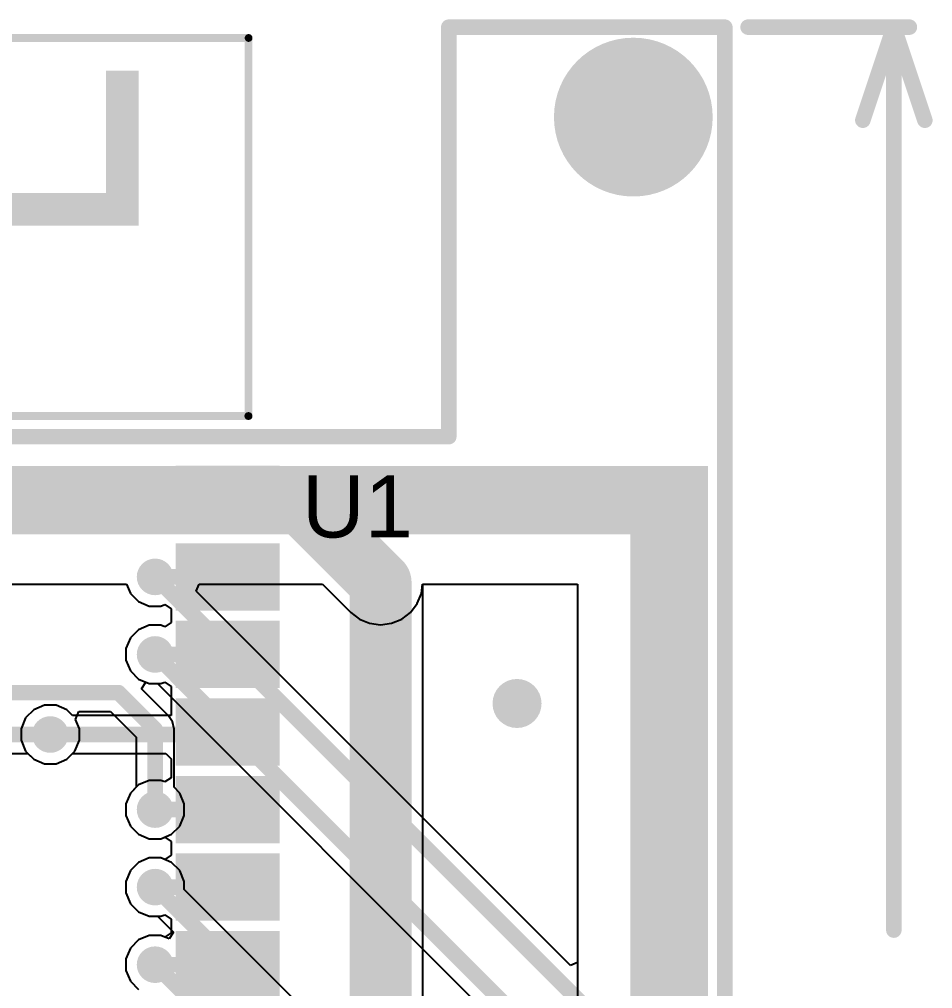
# Model space of a CAD drawing. Header units: millimetres. Extents: x -0.06 to 2.07, y -0.2 to 1.65.
# Drawn here: x 1.451 to 2.04, y 1.025 to 1.65 of the extents above; entities that cross this region are included whole.
import ezdxf

# ---------------------------------------------------------------- set-up
doc = ezdxf.new("R2010")
doc.units = ezdxf.units.MM
doc.header["$MEASUREMENT"] = 0
for name, color, linetype in [('BottomLayer', 5, 'Continuous'), ('BottomSolder', 6, 'Continuous'), ('Mechanical1', 6, 'Continuous'), ('Mechanical2', 216, 'Continuous'), ('MultiLayer', 9, 'Continuous'), ('PadHoleLayer', 156, 'Continuous'), ('TopLayer', 1, 'Continuous'), ('TopOverlay', 2, 'Continuous'), ('TopPaste', 8, 'Continuous'), ('TopSolder', 216, 'Continuous'), ('ViaHoleLayer', 16, 'Continuous')]:
    doc.layers.add(name, color=color, linetype=linetype)
doc.styles.add('Arial', font='arial.ttf', dxfattribs={"height": 0.2})

# ---------------------------------------------------------------- blocks, each defined once
blk = doc.blocks.new('41_SMD_M______5')
at = {"layer": 'TopLayer'}
for points in [[(0.31496, 0.36732), (0.37402, 0.36732), (0.37402, 0.33189), (0.31496, 0.33189)], [(0.31496, 0.31732), (0.37402, 0.31732), (0.37402, 0.28189), (0.31496, 0.28189)], [(0.31496, 0.26732), (0.37402, 0.26732), (0.37402, 0.23189), (0.31496, 0.23189)], [(0.31496, 0.21732), (0.37402, 0.21732), (0.37402, 0.18189), (0.31496, 0.18189)], [(0.31496, 0.16732), (0.37402, 0.16732), (0.37402, 0.13189), (0.31496, 0.13189)], [(0.31496, 0.11732), (0.37402, 0.11732), (0.37402, 0.08189), (0.31496, 0.08189)], [(0.31496, 0.06732), (0.37402, 0.06732), (0.37402, 0.03189), (0.31496, 0.03189)]]:
    blk.add_hatch(color=1, dxfattribs=at).paths.add_polyline_path(points)
at = {"layer": 'TopOverlay'}
for points in [[(0.287, 0.526), (0.287, 0.626), (0.266, 0.626), (0.266, 0.526)], [(0.187, 0.526), (0.287, 0.526), (0.287, 0.547), (0.187, 0.547)]]:
    blk.add_hatch(color=2, dxfattribs=at).paths.add_polyline_path(points)
at = {"layer": 'TopPaste'}
for points in [[(0.31496, 0.36732), (0.37402, 0.36732), (0.37402, 0.33189), (0.31496, 0.33189)], [(0.31496, 0.31732), (0.37402, 0.31732), (0.37402, 0.28189), (0.31496, 0.28189)], [(0.31496, 0.26732), (0.37402, 0.26732), (0.37402, 0.23189), (0.31496, 0.23189)], [(0.31496, 0.21732), (0.37402, 0.21732), (0.37402, 0.18189), (0.31496, 0.18189)], [(0.31496, 0.16732), (0.37402, 0.16732), (0.37402, 0.13189), (0.31496, 0.13189)], [(0.31496, 0.11732), (0.37402, 0.11732), (0.37402, 0.08189), (0.31496, 0.08189)], [(0.31496, 0.06732), (0.37402, 0.06732), (0.37402, 0.03189), (0.31496, 0.03189)]]:
    blk.add_hatch(color=8, dxfattribs=at).paths.add_polyline_path(points)
at = {"layer": 'TopSolder'}
for points in [[(0.31096, 0.37132), (0.37802, 0.37132), (0.37802, 0.32789), (0.31096, 0.32789)], [(0.31096, 0.32132), (0.37802, 0.32132), (0.37802, 0.27789), (0.31096, 0.27789)], [(0.31096, 0.27132), (0.37802, 0.27132), (0.37802, 0.22789), (0.31096, 0.22789)], [(0.31096, 0.22132), (0.37802, 0.22132), (0.37802, 0.17789), (0.31096, 0.17789)], [(0.31096, 0.17132), (0.37802, 0.17132), (0.37802, 0.12789), (0.31096, 0.12789)], [(0.31096, 0.12132), (0.37802, 0.12132), (0.37802, 0.07789), (0.31096, 0.07789)], [(0.31096, 0.07132), (0.37802, 0.07132), (0.37802, 0.02789), (0.31096, 0.02789)]]:
    blk.add_hatch(color=216, dxfattribs=at).paths.add_polyline_path(points)
at = {"layer": 'TopOverlay', "const_width": 0.005}
for points in [[(-0.35809, 0.64701), (0.35791, 0.64701)], [(0.35791, 0.40331), (0.35791, 0.64701)], [(-0.35809, 0.40331), (0.35771, 0.40331)]]:
    blk.add_lwpolyline(points, dxfattribs=at)
at = {"layer": 'TopOverlay', "const_width": 0.0025}
for points in [[(0.35666, 0.64701, 1), (0.35916, 0.64701, 1)], [(0.35666, 0.64701, 1), (0.35916, 0.64701, 1)], [(0.35646, 0.40331, 1), (0.35896, 0.40331, 1)], [(0.35666, 0.40331, 1), (0.35916, 0.40331, 1)]]:
    blk.add_lwpolyline(points, format="xyb", close=True, dxfattribs=at)

msp = doc.modelspace()

# ---------------------------------------------------------------- hatches: boundary and pattern name
at = {"layer": 'BottomLayer'}
h = msp.add_hatch(color=5, dxfattribs=at)
edge = h.paths.add_edge_path()
edge.add_arc((1.847, 1.587), 0.04921, 0, 360)
h = msp.add_hatch(color=5, dxfattribs=at)
edge = h.paths.add_edge_path()
edge.add_arc((1.53861, 1.29061), 0.01181, 0, 360)
h = msp.add_hatch(color=5, dxfattribs=at)
edge = h.paths.add_edge_path()
edge.add_arc((1.684, 1.287), 0.01181, 0, 360)
h = msp.add_hatch(color=5, dxfattribs=at)
edge = h.paths.add_edge_path()
edge.add_arc((1.53861, 1.24061), 0.01181, 0, 360)
h = msp.add_hatch(color=5, dxfattribs=at)
edge = h.paths.add_edge_path()
edge.add_arc((1.772, 1.209), 0.01181, 0, 360)
h = msp.add_hatch(color=5, dxfattribs=at)
edge = h.paths.add_edge_path()
edge.add_arc((1.471, 1.189), 0.01181, 0, 360)
h = msp.add_hatch(color=5, dxfattribs=at)
edge = h.paths.add_edge_path()
edge.add_arc((1.53861, 1.14061), 0.01181, 0, 360)
h = msp.add_hatch(color=5, dxfattribs=at)
edge = h.paths.add_edge_path()
edge.add_arc((1.53861, 1.09061), 0.01181, 0, 360)
h = msp.add_hatch(color=5, dxfattribs=at)
edge = h.paths.add_edge_path()
edge.add_arc((1.53861, 1.04061), 0.01181, 0, 360)
at = {"layer": 'BottomSolder'}
h = msp.add_hatch(color=6, dxfattribs=at)
edge = h.paths.add_edge_path()
edge.add_arc((1.847, 1.587), 0.05118, 0, 360)
h = msp.add_hatch(color=6, dxfattribs=at)
edge = h.paths.add_edge_path()
edge.add_arc((1.772, 1.209), 0.01581, 0, 360)
at = {"layer": 'MultiLayer'}
h = msp.add_hatch(color=9, dxfattribs=at)
edge = h.paths.add_edge_path()
edge.add_arc((1.847, 1.587), 0.04921, 0, 360)
at = {"layer": 'PadHoleLayer'}
h = msp.add_hatch(color=156, dxfattribs=at)
edge = h.paths.add_edge_path()
edge.add_arc((1.847, 1.587), 0.04134, 0, 360)
at = {"layer": 'TopLayer'}
h = msp.add_hatch(color=1, dxfattribs=at)
edge = h.paths.add_edge_path()
edge.add_arc((1.847, 1.587), 0.04921, 0, 360)
for points in [[(0.718, 1.318), (1.89511, 1.318), (1.89511, 1.362), (0.718, 1.362)], [(1.84511, 0.556), (1.89511, 0.556), (1.89511, 1.361), (1.84511, 1.361)]]:
    msp.add_hatch(color=1, dxfattribs=at).paths.add_polyline_path(points)
h = msp.add_hatch(color=1, dxfattribs=at)
edge = h.paths.add_edge_path()
edge.add_arc((1.53861, 1.29061), 0.01181, 0, 360)
h = msp.add_hatch(color=1, dxfattribs=at)
edge = h.paths.add_edge_path()
edge.add_arc((1.684, 1.287), 0.01181, 0, 360)
h = msp.add_hatch(color=1, dxfattribs=at)
edge = h.paths.add_edge_path()
edge.add_arc((1.53861, 1.24061), 0.01181, 0, 360)
h = msp.add_hatch(color=1, dxfattribs=at)
edge = h.paths.add_edge_path()
edge.add_arc((1.772, 1.209), 0.01181, 0, 360)
h = msp.add_hatch(color=1, dxfattribs=at)
edge = h.paths.add_edge_path()
edge.add_arc((1.471, 1.189), 0.01181, 0, 360)
h = msp.add_hatch(color=1, dxfattribs=at)
edge = h.paths.add_edge_path()
edge.add_arc((1.53861, 1.14061), 0.01181, 0, 360)
h = msp.add_hatch(color=1, dxfattribs=at)
edge = h.paths.add_edge_path()
edge.add_arc((1.53861, 1.09061), 0.01181, 0, 360)
h = msp.add_hatch(color=1, dxfattribs=at)
edge = h.paths.add_edge_path()
edge.add_arc((1.53861, 1.04061), 0.01181, 0, 360)
at = {"layer": 'TopSolder'}
h = msp.add_hatch(color=216, dxfattribs=at)
edge = h.paths.add_edge_path()
edge.add_arc((1.847, 1.587), 0.05118, 0, 360)
h = msp.add_hatch(color=216, dxfattribs=at)
edge = h.paths.add_edge_path()
edge.add_arc((1.772, 1.209), 0.01581, 0, 360)
at = {"layer": 'ViaHoleLayer'}
h = msp.add_hatch(color=16, dxfattribs=at)
edge = h.paths.add_edge_path()
edge.add_arc((1.53861, 1.29061), 0.00591, 0, 360)
h = msp.add_hatch(color=16, dxfattribs=at)
edge = h.paths.add_edge_path()
edge.add_arc((1.684, 1.287), 0.00591, 0, 360)
h = msp.add_hatch(color=16, dxfattribs=at)
edge = h.paths.add_edge_path()
edge.add_arc((1.53861, 1.24061), 0.00591, 0, 360)
h = msp.add_hatch(color=16, dxfattribs=at)
edge = h.paths.add_edge_path()
edge.add_arc((1.772, 1.209), 0.00591, 0, 360)
h = msp.add_hatch(color=16, dxfattribs=at)
edge = h.paths.add_edge_path()
edge.add_arc((1.471, 1.189), 0.00591, 0, 360)
h = msp.add_hatch(color=16, dxfattribs=at)
edge = h.paths.add_edge_path()
edge.add_arc((1.53861, 1.14061), 0.00591, 0, 360)
h = msp.add_hatch(color=16, dxfattribs=at)
edge = h.paths.add_edge_path()
edge.add_arc((1.53861, 1.09061), 0.00591, 0, 360)
h = msp.add_hatch(color=16, dxfattribs=at)
edge = h.paths.add_edge_path()
edge.add_arc((1.53861, 1.04061), 0.00591, 0, 360)

# ---------------------------------------------------------------- linework, layer by layer
at = {"layer": 'BottomLayer'}
for p, q in [((1.56512, 1.2814), (1.56703, 1.28601)), ((1.8064, 1.04012), (1.56512, 1.2814)), ((1.56703, 1.28601), (1.64647, 1.28601)), ((1.64647, 1.28601), (1.66474, 1.26774)), ((1.7103, 1.27995), (1.7111, 1.28601)), ((1.7111, 1.28601), (1.81101, 1.28601)), ((1.81101, 1.28601), (1.81101, 1.04203)), ((1.70758, 1.27338), (1.7103, 1.27995)), ((1.70326, 1.26774), (1.70758, 1.27338)), ((1.66474, 1.26774), (1.67038, 1.26342)), ((1.67038, 1.26342), (1.67695, 1.26069)), ((1.69105, 1.26069), (1.69762, 1.26342)), ((1.69762, 1.26342), (1.70326, 1.26774)), ((1.67695, 1.26069), (1.684, 1.25977)), ((1.684, 1.25977), (1.69105, 1.26069)), ((1.52984, 1.21847), (1.53267, 1.2227)), ((1.54726, 1.20105), (1.52984, 1.21847)), ((1.53267, 1.2227), (1.53486, 1.2218)), ((1.53486, 1.2218), (1.54011, 1.2218)), ((1.54011, 1.2218), (1.81101, 0.95089)), ((1.48732, 1.19876), (1.48937, 1.20376)), ((1.48937, 1.20376), (1.50993, 1.20376)), ((1.50993, 1.20376), (1.52637, 1.18733)), ((1.54991, 1.19708), (1.54726, 1.20105)), ((1.48981, 1.19274), (1.48732, 1.19876)), ((1.55084, 1.19239), (1.54991, 1.19708)), ((1.48981, 1.18526), (1.48981, 1.19274)), ((1.52637, 1.18733), (1.52637, 1.15497)), ((1.55084, 1.15497), (1.55084, 1.19239)), ((1.48695, 1.17834), (1.48981, 1.18526)), ((1.01407, 1.17676), (1.45663, 1.17676)), ((1.45663, 1.17676), (1.46034, 1.17305)), ((1.48166, 1.17305), (1.48695, 1.17834)), ((1.46034, 1.17305), (1.46726, 1.17019)), ((1.46726, 1.17019), (1.47474, 1.17019)), ((1.47474, 1.17019), (1.48166, 1.17305)), ((1.52266, 1.15126), (1.5198, 1.14435)), ((1.52637, 1.15497), (1.52266, 1.15126)), ((1.55455, 1.15126), (1.55084, 1.15497)), ((1.55742, 1.14435), (1.55455, 1.15126)), ((1.5198, 1.14435), (1.5198, 1.13686)), ((1.55742, 1.13686), (1.55742, 1.14435)), ((1.5198, 1.13686), (1.52266, 1.12995)), ((1.55455, 1.12995), (1.55742, 1.13686)), ((1.52266, 1.12995), (1.52795, 1.12466)), ((1.52795, 1.12466), (1.53486, 1.1218)), ((1.54235, 1.1218), (1.54926, 1.12466)), ((1.54926, 1.12466), (1.55455, 1.12995)), ((1.53486, 1.1218), (1.54235, 1.1218)), ((1.52795, 1.10655), (1.52266, 1.10126)), ((1.53486, 1.10942), (1.52795, 1.10655)), ((1.54235, 1.10942), (1.53486, 1.10942)), ((1.54926, 1.10655), (1.54235, 1.10942)), ((1.55455, 1.10126), (1.54926, 1.10655)), ((1.52266, 1.10126), (1.5198, 1.09435)), ((1.55742, 1.09435), (1.55455, 1.10126)), ((1.5198, 1.09435), (1.5198, 1.08686)), ((1.55742, 1.0891), (1.55742, 1.09435)), ((1.8064, 0.84012), (1.55742, 1.0891)), ((1.5198, 1.08686), (1.52266, 1.07995)), ((1.52266, 1.07995), (1.52795, 1.07466)), ((1.52795, 1.07466), (1.53486, 1.0718)), ((1.53486, 1.0718), (1.54011, 1.0718)), ((1.54011, 1.0718), (1.55043, 1.06148)), ((1.52795, 1.05655), (1.52266, 1.05126)), ((1.53486, 1.05942), (1.52795, 1.05655)), ((1.54235, 1.05942), (1.53486, 1.05942)), ((1.54759, 1.05724), (1.54235, 1.05942)), ((1.55043, 1.06148), (1.54759, 1.05724)), ((1.52266, 1.05126), (1.5198, 1.04435)), ((1.5198, 1.04435), (1.5198, 1.03686)), ((1.81101, 1.04203), (1.8064, 1.04012)), ((1.5198, 1.03686), (1.52266, 1.02995)), ((1.52266, 1.02995), (1.52795, 1.02466))]:
    msp.add_line(p, q, dxfattribs=at)
for points, const_width in [([(1.03, 1.341), (1.63, 1.341)], 0.04), ([(1.63, 1.341), (1.684, 1.287)], 0.04), ([(1.53861, 1.29061), (1.844, 0.98521)], 0.01), ([(1.53861, 1.24061), (1.827, 0.95221)], 0.01), ([(1.006, 1.216), (1.515, 1.216)], 0.01), ([(1.515, 1.216), (1.53861, 1.19239)], 0.01), ([(1.006, 1.189), (1.471, 1.189)], 0.01), ([(1.53861, 1.14061), (1.53861, 1.19239)], 0.01), ([(1.53861, 1.09061), (1.81, 0.81921)], 0.01), ([(1.53861, 1.04061), (1.793, 0.78621)], 0.01)]:
    msp.add_lwpolyline(points, dxfattribs=dict(at, const_width=const_width))
for points, const_width in [([(1.62, 1.341, 1), (1.64, 1.341, 1)], 0.02), ([(1.62, 1.341, 1), (1.64, 1.341, 1)], 0.02), ([(1.674, 1.287, 1), (1.694, 1.287, 1)], 0.02), ([(1.53611, 1.29061, 1), (1.54111, 1.29061, 1)], 0.005), ([(1.53611, 1.24061, 1), (1.54111, 1.24061, 1)], 0.005), ([(1.5125, 1.216, 1), (1.5175, 1.216, 1)], 0.005), ([(1.5125, 1.216, 1), (1.5175, 1.216, 1)], 0.005), ([(1.4685, 1.189, 1), (1.4735, 1.189, 1)], 0.005), ([(1.53611, 1.19239, 1), (1.54111, 1.19239, 1)], 0.005), ([(1.53611, 1.19239, 1), (1.54111, 1.19239, 1)], 0.005), ([(1.53611, 1.14061, 1), (1.54111, 1.14061, 1)], 0.005), ([(1.53611, 1.09061, 1), (1.54111, 1.09061, 1)], 0.005), ([(1.53611, 1.04061, 1), (1.54111, 1.04061, 1)], 0.005)]:
    msp.add_lwpolyline(points, format="xyb", close=True, dxfattribs=dict(at, const_width=const_width))
at = {"layer": 'Mechanical1', "const_width": 0.01}
for points in [[(1.921, 1.645), (2.025, 1.645)], [(1.995, 1.585), (2.015, 1.645)], [(2.015, 1.06291), (2.015, 1.645)], [(2.015, 1.645), (2.035, 1.585)]]:
    msp.add_lwpolyline(points, dxfattribs=at)
at = {"layer": 'Mechanical1', "const_width": 0.005}
for points in [[(1.9185, 1.645, 1), (1.9235, 1.645, 1)], [(2.0125, 1.645, 1), (2.0175, 1.645, 1)], [(2.0125, 1.645, 1), (2.0175, 1.645, 1)], [(2.0125, 1.645, 1), (2.0175, 1.645, 1)], [(2.0225, 1.645, 1), (2.0275, 1.645, 1)], [(1.9925, 1.585, 1), (1.9975, 1.585, 1)], [(2.0325, 1.585, 1), (2.0375, 1.585, 1)], [(2.0125, 1.06291, 1), (2.0175, 1.06291, 1)]]:
    msp.add_lwpolyline(points, format="xyb", close=True, dxfattribs=at)
at = {"layer": 'Mechanical2', "const_width": 0.01}
for points in [[(1.728, 1.381), (1.728, 1.645)], [(1.728, 1.645), (1.906, 1.645)], [(1.906, -0.059), (1.906, 1.645)], [(0.754, 1.381), (1.728, 1.381)]]:
    msp.add_lwpolyline(points, dxfattribs=at)
at = {"layer": 'Mechanical2', "const_width": 0.005}
for points in [[(1.7255, 1.645, 1), (1.7305, 1.645, 1)], [(1.7255, 1.645, 1), (1.7305, 1.645, 1)], [(1.9035, 1.645, 1), (1.9085, 1.645, 1)], [(1.9035, 1.645, 1), (1.9085, 1.645, 1)], [(1.7255, 1.381, 1), (1.7305, 1.381, 1)], [(1.7255, 1.381, 1), (1.7305, 1.381, 1)]]:
    msp.add_lwpolyline(points, format="xyb", close=True, dxfattribs=at)
at = {"layer": 'TopLayer'}
for p, q in [((1.00602, 1.28601), (1.52015, 1.28601)), ((1.52015, 1.28601), (1.52266, 1.27995)), ((1.71123, 0.7783), (1.71123, 1.28601)), ((1.71123, 1.28601), (1.81101, 1.28601)), ((1.81101, 1.28601), (1.81101, 0.60614)), ((1.52266, 1.27995), (1.52795, 1.27466)), ((1.52795, 1.27466), (1.53486, 1.2718)), ((1.53486, 1.2718), (1.54235, 1.2718)), ((1.54235, 1.2718), (1.5448, 1.27281)), ((1.5448, 1.27281), (1.54896, 1.27003)), ((1.54896, 1.27003), (1.54896, 1.26589)), ((1.54896, 1.26589), (1.54896, 1.26118)), ((1.52795, 1.25655), (1.52266, 1.25126)), ((1.53486, 1.25942), (1.52795, 1.25655)), ((1.54235, 1.25942), (1.53486, 1.25942)), ((1.5448, 1.2584), (1.54235, 1.25942)), ((1.54896, 1.26118), (1.5448, 1.2584)), ((1.52266, 1.25126), (1.5198, 1.24435)), ((1.5198, 1.24435), (1.5198, 1.23686)), ((1.5198, 1.23686), (1.52266, 1.22995)), ((1.52266, 1.22995), (1.52795, 1.22466)), ((1.52795, 1.22466), (1.53486, 1.2218)), ((1.53486, 1.2218), (1.54235, 1.2218)), ((1.54235, 1.2218), (1.5448, 1.22281)), ((1.5448, 1.22281), (1.54896, 1.22003)), ((1.54896, 1.22003), (1.54896, 1.21589)), ((1.54896, 1.21589), (1.54896, 1.21089)), ((1.46726, 1.20781), (1.46034, 1.20495)), ((1.47474, 1.20781), (1.46726, 1.20781)), ((1.48166, 1.20495), (1.47474, 1.20781)), ((1.54896, 1.21089), (1.54896, 1.20124)), ((1.45505, 1.19966), (1.45219, 1.19274)), ((1.46034, 1.20495), (1.45505, 1.19966)), ((1.48537, 1.20124), (1.48166, 1.20495)), ((1.54896, 1.20124), (1.48537, 1.20124)), ((1.45219, 1.19274), (1.45219, 1.18526)), ((1.45219, 1.18526), (1.45505, 1.17834)), ((1.45505, 1.17834), (1.46034, 1.17305)), ((1.48166, 1.17305), (1.48537, 1.17676)), ((1.48537, 1.17676), (1.54543, 1.17676)), ((1.54543, 1.17676), (1.54896, 1.17323)), ((1.46034, 1.17305), (1.46726, 1.17019)), ((1.46726, 1.17019), (1.47474, 1.17019)), ((1.47474, 1.17019), (1.48166, 1.17305)), ((1.54896, 1.17323), (1.54896, 1.16589)), ((1.54896, 1.16589), (1.54896, 1.16118)), ((1.52795, 1.15655), (1.52266, 1.15126)), ((1.53486, 1.15942), (1.52795, 1.15655)), ((1.54235, 1.15942), (1.53486, 1.15942)), ((1.5448, 1.1584), (1.54235, 1.15942)), ((1.54896, 1.16118), (1.5448, 1.1584)), ((1.52266, 1.15126), (1.5198, 1.14435)), ((1.5198, 1.14435), (1.5198, 1.13686)), ((1.5198, 1.13686), (1.52266, 1.12995)), ((1.52266, 1.12995), (1.52795, 1.12466)), ((1.52795, 1.12466), (1.53486, 1.1218)), ((1.53486, 1.1218), (1.54235, 1.1218)), ((1.54235, 1.1218), (1.5448, 1.12281)), ((1.5448, 1.12281), (1.54896, 1.12003)), ((1.54896, 1.12003), (1.54896, 1.11589)), ((1.54896, 1.11589), (1.54896, 1.11118)), ((1.52795, 1.10655), (1.52266, 1.10126)), ((1.53486, 1.10942), (1.52795, 1.10655)), ((1.54235, 1.10942), (1.53486, 1.10942)), ((1.5448, 1.1084), (1.54235, 1.10942)), ((1.54896, 1.11118), (1.5448, 1.1084)), ((1.52266, 1.10126), (1.5198, 1.09435)), ((1.5198, 1.09435), (1.5198, 1.08686)), ((1.5198, 1.08686), (1.52266, 1.07995)), ((1.52266, 1.07995), (1.52795, 1.07466)), ((1.52795, 1.07466), (1.53486, 1.0718)), ((1.53486, 1.0718), (1.54235, 1.0718)), ((1.54235, 1.0718), (1.5448, 1.07281)), ((1.5448, 1.07281), (1.54896, 1.07003)), ((1.54896, 1.07003), (1.54896, 1.06589)), ((1.54896, 1.06589), (1.54896, 1.06118)), ((1.52795, 1.05655), (1.52266, 1.05126)), ((1.53486, 1.05942), (1.52795, 1.05655)), ((1.54235, 1.05942), (1.53486, 1.05942)), ((1.5448, 1.0584), (1.54235, 1.05942)), ((1.54896, 1.06118), (1.5448, 1.0584)), ((1.52266, 1.05126), (1.5198, 1.04435)), ((1.5198, 1.04435), (1.5198, 1.03686)), ((1.5198, 1.03686), (1.52266, 1.02995)), ((1.52266, 1.02995), (1.52795, 1.02466))]:
    msp.add_line(p, q, dxfattribs=at)
for points, const_width in [([(1.684, 0.75), (1.684, 1.287)], 0.04), ([(1.53861, 1.29061), (1.58549, 1.29061)], 0.01), ([(1.53861, 1.24061), (1.58549, 1.24061)], 0.01), ([(1.471, 1.189), (1.58388, 1.189)], 0.01), ([(1.58388, 1.189), (1.58549, 1.19061)], 0.01), ([(1.53861, 1.14061), (1.58549, 1.14061)], 0.01), ([(1.53861, 1.09061), (1.58549, 1.09061)], 0.01), ([(1.53861, 1.04061), (1.58549, 1.04061)], 0.01)]:
    msp.add_lwpolyline(points, dxfattribs=dict(at, const_width=const_width))
for points, const_width in [([(1.674, 1.287, 1), (1.694, 1.287, 1)], 0.02), ([(1.53611, 1.29061, 1), (1.54111, 1.29061, 1)], 0.005), ([(1.58299, 1.29061, 1), (1.58799, 1.29061, 1)], 0.005), ([(1.53611, 1.24061, 1), (1.54111, 1.24061, 1)], 0.005), ([(1.58299, 1.24061, 1), (1.58799, 1.24061, 1)], 0.005), ([(1.4685, 1.189, 1), (1.4735, 1.189, 1)], 0.005), ([(1.58138, 1.189, 1), (1.58638, 1.189, 1)], 0.005), ([(1.58138, 1.189, 1), (1.58638, 1.189, 1)], 0.005), ([(1.58299, 1.19061, 1), (1.58799, 1.19061, 1)], 0.005), ([(1.53611, 1.14061, 1), (1.54111, 1.14061, 1)], 0.005), ([(1.58299, 1.14061, 1), (1.58799, 1.14061, 1)], 0.005), ([(1.53611, 1.09061, 1), (1.54111, 1.09061, 1)], 0.005), ([(1.58299, 1.09061, 1), (1.58799, 1.09061, 1)], 0.005), ([(1.53611, 1.04061, 1), (1.54111, 1.04061, 1)], 0.005), ([(1.58299, 1.04061, 1), (1.58799, 1.04061, 1)], 0.005)]:
    msp.add_lwpolyline(points, format="xyb", close=True, dxfattribs=dict(at, const_width=const_width))

# ---------------------------------------------------------------- block references
msp.add_blockref('41_SMD_M______5', (1.241, 0.991))

# ---------------------------------------------------------------- texts
at = {"layer": 'TopOverlay', "style": 'Arial'}
msp.add_text('U1', height=0.04, dxfattribs=at).set_placement((1.63334, 1.31601))

doc.saveas('drawing.dxf')
